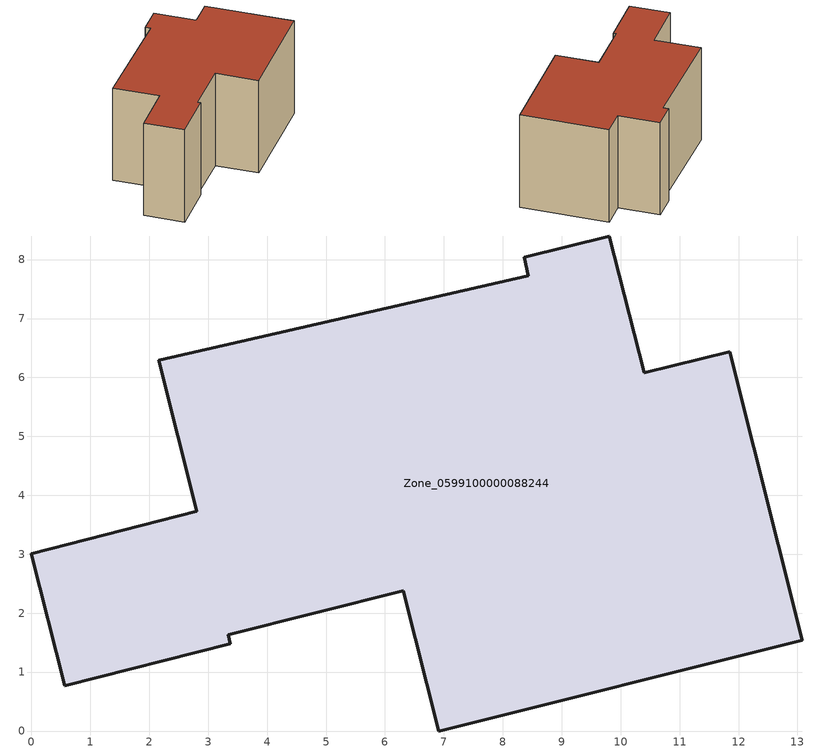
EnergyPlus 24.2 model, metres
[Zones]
Zone_0599100000088244
 floor ground (C_G): 8.36,8.04 9.81,8.4 10.4,6.08 11.85,6.44 13.08,1.54 6.91,0 6.31,2.38 3.34,1.63 3.38,1.48 0.57,0.77 0,3.01 2.81,3.73 2.16,6.29 8.43,7.73 z0
 wall outside (C_F): 2.81,3.73 0,3.01 0.57,0.77 3.38,1.48 3.34,1.63 6.31,2.38 6.91,0 13.08,1.54 11.85,6.44 10.4,6.08 9.81,8.4 8.36,8.04 8.43,7.73 2.16,6.29 2.81,3.73 z0:5.83
 roof outside (C_R): 8.43,7.73 2.16,6.29 2.81,3.73 0,3.01 0.57,0.77 3.38,1.48 3.34,1.63 6.31,2.38 6.91,0 13.08,1.54 11.85,6.44 10.4,6.08 9.81,8.4 8.36,8.04 z5.83
[BUILDING]
Pand.0599100000088244: North Axis=0; Terrain=City; Loads Convergence Tolerance Value=0.04; Temperature Convergence Tolerance Value=0.4; Solar Distribution=FullExterior; Maximum Number of Warmup Days=25; Minimum Number of Warmup Days=1
[Site:Location]
Rotterdam.The.Hague.AP_ZH_NLD Design_Conditions: Latitude=51.96; Longitude=4.45; Time Zone=1; Elevation=-4.5
[SITE:GROUNDTEMPERATURE:BUILDINGSURFACE]
18, 18, 18, 18, 18, 18, 18, 18, 18, 18, 18, 18
[MATERIAL] Thermal Absorptance=0.9; Solar Absorptance=0.7; Visible Absorptance=0.7
Name | Roughness | Thickness | Conductivity | Density | Specific Heat
G.TI.1965-1974 | MediumSmooth | 0.15 | 0.882353 | 540 | 1210
F.TI.1965-1974 | Rough | 0.3 | 0.697674 | 1920 | 840
R.TI.1965-1974 | MediumRough | 0.2 | 0.232558 | 1500 | 1000
[CONSTRUCTION]
C_G: G.TI.1965-1974
C_F: F.TI.1965-1974
C_R: R.TI.1965-1974
[ZONE]
Zone_0599100000088244: Type=1; Multiplier=1; Ceiling Height=Autocalculate; Volume=Autocalculate; Floor Area=autocalculate; Part of Total Floor Area=Yes
[ZONEINFILTRATION:DESIGNFLOWRATE]
Infil_Zone_0599100000088244: Zone or ZoneList or Space or SpaceList=Zone_0599100000088244; Schedule=AlwaysOn; Design Flow Rate Calculation Method=Flow/Area; Flow Rate per Floor Area=0.003; Constant Term Coefficient=1; Temperature Term Coefficient=0; Velocity Term Coefficient=0; Velocity Squared Term Coefficient=0
[HVACTEMPLATE:ZONE:IDEALLOADSAIRSYSTEM]
Zone_0599100000088244: Maximum Heating Supply Air Temperature=50; Minimum Cooling Supply Air Temperature=13; Maximum Heating Supply Air Humidity Ratio=0.0156; Minimum Cooling Supply Air Humidity Ratio=0.0077; Heating Limit=NoLimit; Cooling Limit=NoLimit; Dehumidification Control Type=ConstantSensibleHeatRatio; Cooling Sensible Heat Ratio=0.7; Dehumidification Setpoint=60; Humidification Control Type=None; Humidification Setpoint=30; Outdoor Air Method=None; Outdoor Air Flow Rate per Person=0.00944; Outdoor Air Flow Rate per Zone Floor Area=0; Outdoor Air Flow Rate per Zone=0; Demand Controlled Ventilation Type=None; Outdoor Air Economizer Type=NoEconomizer; Heat Recovery Type=None; Sensible Heat Recovery Effectiveness=0.7; Latent Heat Recovery Effectiveness=0.65
[ZONECONTROL:THERMOSTAT]
ThermostatControl_Zone_0599100000088244: Zone or ZoneList=Zone_0599100000088244; Control Type Schedule=DualSetpointControlType; Control 1=Thermostat_Zone_0599100000088244; Temperature Difference Between Cutout And Setpoint=0
[THERMOSTATSETPOINT:DUALSETPOINT]
Thermostat_Zone_0599100000088244: Heating Setpoint Temperature Schedule=HeatingSetpoint_Zone_0599100000088244; Cooling Setpoint Temperature Schedule=CoolingSetpoint_Zone_0599100000088244
[SCHEDULE:COMPACT]
HeatingSetpoint_Zone_0599100000088244: Through: 12/31, For: AllDays, Until: 24:00, 21
CoolingSetpoint_Zone_0599100000088244: Through: 12/31, For: AllDays, Until: 24:00, 24
DualSetpointControlType: Through: 12/31, For: AllDays, Until: 24:00, 4
AlwaysOn: Through: 12/31, For: AllDays, Until: 24:00, 1
